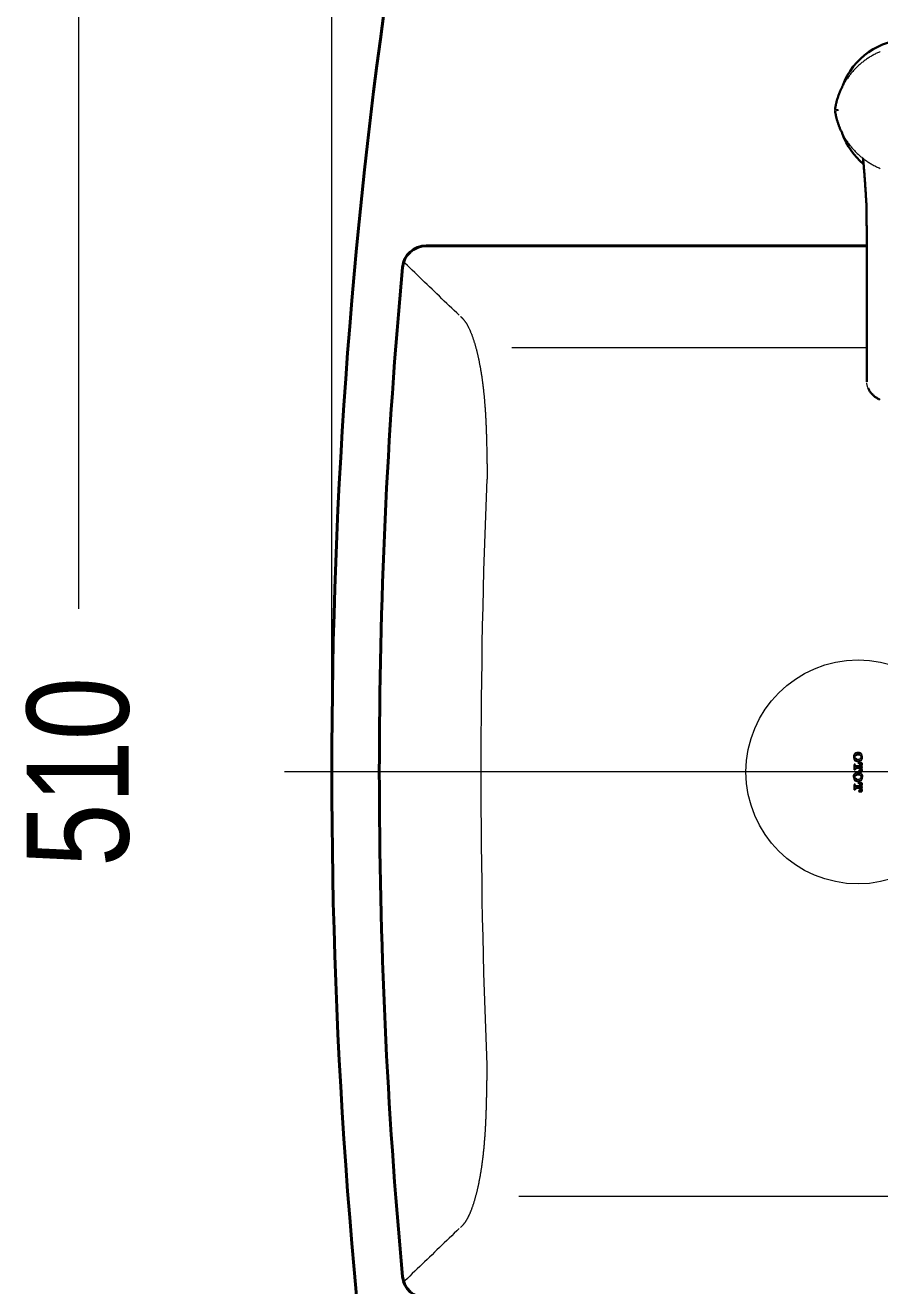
# Model space of a CAD drawing. Header units: millimetres. Extents: x 7371 to 278338, y -43753 to 35464.
# Drawn here: x 20103.6 to 20355.1, y 26813.7 to 27184.8 of the extents above; entities that cross this region are included whole.
import ezdxf

# ---------------------------------------------------------------- set-up
doc = ezdxf.new("R2010")
doc.units = ezdxf.units.MM
doc.header["$MEASUREMENT"] = 0
doc.linetypes.add('CENTER', pattern=[50.8, 31.75, -6.35, 6.35, -6.35])
for name, color, linetype, lineweight in [('BODY', 7, 'Continuous', 40), ('BODY2', 7, 'Continuous', 15), ('CENTER', 9, 'CENTER', 0), ('Dimensi', 252, 'Continuous', 9), ('FITTING', 7, 'Continuous', 13), ('FITTING2', 7, 'Continuous', 30)]:
    doc.layers.add(name, color=color, linetype=linetype, lineweight=lineweight)
doc.styles.add('arial', font='arial.ttf', dxfattribs={"width": 0.8})

# ---------------------------------------------------------------- blocks, each defined once
blk = doc.blocks.new('A$Cbe85e2cb')
for points in [[(0.24927, 0.11912), (0.24927, 0.11825)], [(0.24956, 0.11912), (0.24927, 0.11912)], [(0.24956, 0.11902), (0.24956, 0.11912)], [(0.24974, 0.12026), (0.24974, 0.12055)], [(0.25134, 0.12055), (0.24974, 0.12055)], [(0.25008, 0.12026), (0.24974, 0.12026)], [(0.25025, 0.11854), (0.25025, 0.12008)], [(0.25082, 0.11854), (0.25082, 0.12008)], [(0.251, 0.12026), (0.25134, 0.12026)], [(0.25134, 0.12026), (0.25134, 0.12055)], [(0.25152, 0.11902), (0.25152, 0.11912)], [(0.25152, 0.11912), (0.25181, 0.11912)], [(0.25181, 0.11912), (0.25181, 0.11825)], [(0.25299, 0.12057), (0.25264, 0.1204)], [(0.25284, 0.11989), (0.25277, 0.11933)], [(0.25277, 0.11933), (0.25284, 0.11891)], [(0.25348, 0.12065), (0.25299, 0.12057)], [(0.25419, 0.11942), (0.25412, 0.11989)], [(0.25412, 0.11891), (0.25419, 0.11942)], [(0.25515, 0.11912), (0.25515, 0.11825)], [(0.25544, 0.11912), (0.25515, 0.11912)], [(0.25544, 0.11902), (0.25544, 0.11912)], [(0.25562, 0.12026), (0.25562, 0.12055)], [(0.25722, 0.12055), (0.25562, 0.12055)], [(0.25596, 0.12026), (0.25562, 0.12026)], [(0.25614, 0.11854), (0.25614, 0.12008)], [(0.2567, 0.11854), (0.2567, 0.12008)], [(0.25688, 0.12026), (0.25722, 0.12026)], [(0.25722, 0.12026), (0.25722, 0.12055)], [(0.2574, 0.11902), (0.2574, 0.11912)], [(0.2574, 0.11912), (0.25769, 0.11912)], [(0.25769, 0.11912), (0.25769, 0.11825)], [(0.25887, 0.12056), (0.25853, 0.1204)], [(0.25873, 0.11989), (0.25865, 0.11936)], [(0.25865, 0.11936), (0.25873, 0.11891)], [(0.25936, 0.12065), (0.25887, 0.12056)], [(0.25974, 0.1206), (0.25936, 0.12065)], [(0.2602, 0.1204), (0.25974, 0.1206)], [(0.26007, 0.11944), (0.26, 0.11989)], [(0.26, 0.11891), (0.26007, 0.11944)], [(0.24927, 0.11825), (0.25181, 0.11825)], [(0.24984, 0.11825), (0.24927, 0.11825)], [(0.25025, 0.11854), (0.25004, 0.11854)], [(0.25063, 0.11825), (0.25045, 0.11825)], [(0.25082, 0.11854), (0.25104, 0.11854)], [(0.25181, 0.11825), (0.25124, 0.11825)], [(0.25264, 0.1184), (0.2531, 0.1182)], [(0.2531, 0.1182), (0.25348, 0.11815)], [(0.25515, 0.11825), (0.25769, 0.11825)], [(0.25572, 0.11825), (0.25515, 0.11825)], [(0.25614, 0.11854), (0.25592, 0.11854)], [(0.25651, 0.11825), (0.25633, 0.11825)], [(0.2567, 0.11854), (0.25692, 0.11854)], [(0.25769, 0.11825), (0.25712, 0.11825)], [(0.25853, 0.1184), (0.25898, 0.1182)], [(0.25898, 0.1182), (0.25936, 0.11815)], [(0.25936, 0.11815), (0.25986, 0.11824)], [(0.25986, 0.11824), (0.2602, 0.1184)]]:
    blk.add_lwpolyline(points)
for points in [[(0.25004, 0.11854, -0.414214), (0.24956, 0.11902)], [(0.25008, 0.12026, -0.414214), (0.25025, 0.12008)], [(0.25082, 0.12008, -0.414214), (0.251, 0.12026)], [(0.25152, 0.11902, -0.414214), (0.25104, 0.11854)], [(0.25264, 0.1184, -0.536567), (0.25264, 0.1204)], [(0.25284, 0.11989, -0.727923), (0.25412, 0.11989)], [(0.25412, 0.11891, -0.727923), (0.25284, 0.11891)], [(0.25348, 0.12065, -0.149074), (0.25432, 0.1204)], [(0.25432, 0.1204, -0.536567), (0.25432, 0.1184)], [(0.25592, 0.11854, -0.414214), (0.25544, 0.11902)], [(0.25596, 0.12026, -0.414214), (0.25614, 0.12008)], [(0.2567, 0.12008, -0.414214), (0.25688, 0.12026)], [(0.2574, 0.11902, -0.414214), (0.25692, 0.11854)], [(0.25853, 0.1184, -0.536567), (0.25853, 0.1204)], [(0.25873, 0.11989, -0.727923), (0.26, 0.11989)], [(0.26, 0.11891, -0.727923), (0.25873, 0.11891)], [(0.2602, 0.1204, -0.536567), (0.2602, 0.1184)], [(0.25432, 0.1184, -0.149074), (0.25348, 0.11815)]]:
    blk.add_lwpolyline(points, format="xyb")
at = {"layer": 'BODY'}
for points in [[(0.00849, 0.25572, -0.075788), (0.50151, 0.25572)], [(0.10636, 0.25357, -0.045928), (0.40364, 0.25357)], [(0.1, 0.2466, -0.387577), (0.10636, 0.25357)], [(0.40364, 0.25357, -0.387577), (0.41, 0.2466)]]:
    blk.add_lwpolyline(points, format="xyb", dxfattribs=at)
blk.add_lwpolyline([(0.41, 0.2466), (0.41, 0.11685)], dxfattribs=at)
at = {"layer": 'BODY2'}
for points in [[(0.12046, 0.23688), (0.11976, 0.23761), (0.11907, 0.23834), (0.11837, 0.23906), (0.11767, 0.23979), (0.11697, 0.24052), (0.11627, 0.24125), (0.11557, 0.24197), (0.11487, 0.2427), (0.11417, 0.24343), (0.11347, 0.24415), (0.11277, 0.24488), (0.11207, 0.2456), (0.11137, 0.24633), (0.11067, 0.24706), (0.10998, 0.24778), (0.10928, 0.24851), (0.10858, 0.24923), (0.10788, 0.24996), (0.10718, 0.25068), (0.10648, 0.25141), (0.10578, 0.25213), (0.10508, 0.25285), (0.10438, 0.25358)], [(0.38954, 0.23688), (0.39024, 0.23761), (0.39093, 0.23834), (0.39163, 0.23906), (0.39233, 0.23979), (0.39303, 0.24052), (0.39373, 0.24125), (0.39443, 0.24197), (0.39513, 0.2427), (0.39583, 0.24343), (0.39653, 0.24415), (0.39723, 0.24488), (0.39793, 0.2456), (0.39863, 0.24633), (0.39933, 0.24706), (0.40002, 0.24778), (0.40072, 0.24851), (0.40142, 0.24923), (0.40212, 0.24996), (0.40282, 0.25068), (0.40352, 0.25141), (0.40422, 0.25213), (0.40492, 0.25285), (0.40562, 0.25358)], [(0.12078, 0.23649), (0.12087, 0.2364), (0.12096, 0.23631), (0.12104, 0.23623), (0.12111, 0.23615), (0.12118, 0.23608), (0.12126, 0.23601), (0.12133, 0.23594), (0.1214, 0.23587), (0.12148, 0.2358), (0.12155, 0.23574), (0.12162, 0.23567), (0.12169, 0.23561), (0.12176, 0.23555), (0.12183, 0.23549), (0.1219, 0.23543), (0.12197, 0.23537), (0.12205, 0.23531), (0.12213, 0.23526), (0.1222, 0.2352), (0.12228, 0.23514), (0.12237, 0.23508), (0.12245, 0.23502), (0.12254, 0.23496), (0.12263, 0.2349), (0.12272, 0.23485), (0.12281, 0.23479), (0.12291, 0.23473), (0.123, 0.23467), (0.12311, 0.23461), (0.12321, 0.23455), (0.12332, 0.23449), (0.12343, 0.23443), (0.12354, 0.23436), (0.12365, 0.2343), (0.12377, 0.23424), (0.12389, 0.23418), (0.12402, 0.23412), (0.12414, 0.23406), (0.12427, 0.23399), (0.1244, 0.23393), (0.12454, 0.23387), (0.12467, 0.23381), (0.12481, 0.23375), (0.12495, 0.23368), (0.1251, 0.23362), (0.12524, 0.23356), (0.12539, 0.2335), (0.12554, 0.23344), (0.1257, 0.23338), (0.12585, 0.23332), (0.12601, 0.23325), (0.12617, 0.23319), (0.12633, 0.23313), (0.1265, 0.23307), (0.12666, 0.23301), (0.12683, 0.23295), (0.127, 0.23289), (0.12717, 0.23283), (0.12735, 0.23277), (0.12752, 0.23272), (0.1277, 0.23266), (0.12788, 0.2326), (0.12806, 0.23254), (0.12825, 0.23248), (0.12843, 0.23243), (0.12862, 0.23237), (0.12881, 0.23231), (0.129, 0.23226), (0.12919, 0.2322), (0.12938, 0.23214), (0.12958, 0.23209), (0.12977, 0.23204), (0.12997, 0.23198), (0.13017, 0.23193), (0.13037, 0.23187), (0.13058, 0.23182), (0.13078, 0.23177), (0.13099, 0.23172), (0.13119, 0.23166), (0.1314, 0.23161), (0.13161, 0.23156), (0.13182, 0.23151), (0.13204, 0.23146), (0.13225, 0.23141), (0.13247, 0.23136), (0.13268, 0.23131), (0.1329, 0.23126), (0.13312, 0.23122), (0.13334, 0.23117), (0.13356, 0.23112), (0.13378, 0.23108), (0.13401, 0.23103), (0.13423, 0.23099), (0.13446, 0.23094), (0.13469, 0.2309), (0.13492, 0.23085), (0.13515, 0.23081), (0.13538, 0.23076), (0.13561, 0.23072), (0.13584, 0.23068), (0.13608, 0.23064), (0.13631, 0.2306), (0.13655, 0.23056), (0.13679, 0.23052), (0.13703, 0.23048), (0.13727, 0.23044), (0.13751, 0.2304), (0.13775, 0.23036), (0.13799, 0.23032), (0.13824, 0.23028), (0.13848, 0.23025), (0.13873, 0.23021), (0.13898, 0.23018), (0.13923, 0.23014), (0.13948, 0.23011), (0.13973, 0.23007), (0.13998, 0.23004), (0.14023, 0.23), (0.14049, 0.22997), (0.14074, 0.22994), (0.141, 0.22991), (0.14125, 0.22988), (0.14151, 0.22984), (0.14177, 0.22981), (0.14203, 0.22978), (0.14229, 0.22975), (0.14255, 0.22973), (0.14281, 0.2297), (0.14308, 0.22967), (0.14334, 0.22964), (0.14361, 0.22961), (0.14387, 0.22959), (0.14414, 0.22956), (0.14441, 0.22954), (0.14468, 0.22951), (0.14495, 0.22949), (0.14522, 0.22946), (0.14549, 0.22944), (0.14577, 0.22941), (0.14604, 0.22939), (0.14631, 0.22937), (0.14659, 0.22935), (0.14687, 0.22933), (0.14714, 0.22931), (0.14742, 0.22928), (0.1477, 0.22926), (0.14798, 0.22924), (0.14826, 0.22923), (0.14855, 0.22921), (0.14883, 0.22919), (0.14911, 0.22917), (0.1494, 0.22915), (0.14968, 0.22914), (0.14997, 0.22912), (0.15026, 0.2291), (0.15055, 0.22909), (0.15084, 0.22907), (0.15113, 0.22906), (0.15142, 0.22904), (0.15171, 0.22903), (0.152, 0.22901), (0.1523, 0.229), (0.15259, 0.22899), (0.15289, 0.22897), (0.15319, 0.22896), (0.15348, 0.22895), (0.15378, 0.22894), (0.15408, 0.22892), (0.15438, 0.22891), (0.15468, 0.2289), (0.15498, 0.22889), (0.15528, 0.22888), (0.15559, 0.22887), (0.15589, 0.22886), (0.1562, 0.22885), (0.1565, 0.22884), (0.15681, 0.22883), (0.15711, 0.22882), (0.15742, 0.22882), (0.15773, 0.22881), (0.15804, 0.2288), (0.15835, 0.22879), (0.15866, 0.22878), (0.15897, 0.22878), (0.15928, 0.22877), (0.15959, 0.22876), (0.1599, 0.22876), (0.16022, 0.22875), (0.16053, 0.22874), (0.16084, 0.22874), (0.16116, 0.22873), (0.16147, 0.22873), (0.16179, 0.22872), (0.1621, 0.22872), (0.16242, 0.22871), (0.16273, 0.22871), (0.16305, 0.2287), (0.16337, 0.2287), (0.16368, 0.22869), (0.164, 0.22869), (0.16432, 0.22868), (0.16463, 0.22868), (0.16495, 0.22868), (0.16527, 0.22867), (0.16558, 0.22867), (0.1659, 0.22867), (0.16622, 0.22867), (0.16653, 0.22866), (0.16685, 0.22866), (0.16717, 0.22866), (0.16748, 0.22866), (0.1678, 0.22866), (0.16811, 0.22866), (0.16843, 0.22865), (0.16875, 0.22865)], [(0.38922, 0.23649), (0.38913, 0.2364), (0.38904, 0.23631), (0.38896, 0.23623), (0.38889, 0.23615), (0.38882, 0.23608), (0.38874, 0.23601), (0.38867, 0.23594), (0.3886, 0.23587), (0.38852, 0.2358), (0.38845, 0.23574), (0.38838, 0.23567), (0.38831, 0.23561), (0.38824, 0.23555), (0.38817, 0.23549), (0.3881, 0.23543), (0.38803, 0.23537), (0.38795, 0.23531), (0.38787, 0.23526), (0.3878, 0.2352), (0.38772, 0.23514), (0.38763, 0.23508), (0.38755, 0.23502), (0.38746, 0.23496), (0.38737, 0.2349), (0.38728, 0.23485), (0.38719, 0.23479), (0.38709, 0.23473), (0.387, 0.23467), (0.38689, 0.23461), (0.38679, 0.23455), (0.38668, 0.23449), (0.38657, 0.23443), (0.38646, 0.23436), (0.38635, 0.2343), (0.38623, 0.23424), (0.38611, 0.23418), (0.38598, 0.23412), (0.38586, 0.23406), (0.38573, 0.23399), (0.3856, 0.23393), (0.38546, 0.23387), (0.38533, 0.23381), (0.38519, 0.23375), (0.38505, 0.23368), (0.3849, 0.23362), (0.38476, 0.23356), (0.38461, 0.2335), (0.38446, 0.23344), (0.3843, 0.23338), (0.38415, 0.23332), (0.38399, 0.23325), (0.38383, 0.23319), (0.38367, 0.23313), (0.3835, 0.23307), (0.38334, 0.23301), (0.38317, 0.23295), (0.383, 0.23289), (0.38283, 0.23283), (0.38265, 0.23277), (0.38248, 0.23272), (0.3823, 0.23266), (0.38212, 0.2326), (0.38194, 0.23254), (0.38175, 0.23248), (0.38157, 0.23243), (0.38138, 0.23237), (0.38119, 0.23231), (0.381, 0.23226), (0.38081, 0.2322), (0.38062, 0.23214), (0.38042, 0.23209), (0.38023, 0.23204), (0.38003, 0.23198), (0.37983, 0.23193), (0.37963, 0.23187), (0.37942, 0.23182), (0.37922, 0.23177), (0.37901, 0.23172), (0.37881, 0.23166), (0.3786, 0.23161), (0.37839, 0.23156), (0.37818, 0.23151), (0.37796, 0.23146), (0.37775, 0.23141), (0.37753, 0.23136), (0.37732, 0.23131), (0.3771, 0.23126), (0.37688, 0.23122), (0.37666, 0.23117), (0.37644, 0.23112), (0.37622, 0.23108), (0.37599, 0.23103), (0.37577, 0.23099), (0.37554, 0.23094), (0.37531, 0.2309), (0.37508, 0.23085), (0.37485, 0.23081), (0.37462, 0.23076), (0.37439, 0.23072), (0.37416, 0.23068), (0.37392, 0.23064), (0.37369, 0.2306), (0.37345, 0.23056), (0.37321, 0.23052), (0.37297, 0.23048), (0.37273, 0.23044), (0.37249, 0.2304), (0.37225, 0.23036), (0.37201, 0.23032), (0.37176, 0.23028), (0.37152, 0.23025), (0.37127, 0.23021), (0.37102, 0.23018), (0.37077, 0.23014), (0.37052, 0.23011), (0.37027, 0.23007), (0.37002, 0.23004), (0.36977, 0.23), (0.36951, 0.22997), (0.36926, 0.22994), (0.369, 0.22991), (0.36875, 0.22988), (0.36849, 0.22984), (0.36823, 0.22981), (0.36797, 0.22978), (0.36771, 0.22975), (0.36745, 0.22973), (0.36719, 0.2297), (0.36692, 0.22967), (0.36666, 0.22964), (0.36639, 0.22961), (0.36613, 0.22959), (0.36586, 0.22956), (0.36559, 0.22954), (0.36532, 0.22951), (0.36505, 0.22949), (0.36478, 0.22946), (0.36451, 0.22944), (0.36423, 0.22941), (0.36396, 0.22939), (0.36369, 0.22937), (0.36341, 0.22935), (0.36313, 0.22933), (0.36286, 0.22931), (0.36258, 0.22928), (0.3623, 0.22926), (0.36202, 0.22924), (0.36174, 0.22923), (0.36145, 0.22921), (0.36117, 0.22919), (0.36089, 0.22917), (0.3606, 0.22915), (0.36032, 0.22914), (0.36003, 0.22912), (0.35974, 0.2291), (0.35945, 0.22909), (0.35916, 0.22907), (0.35887, 0.22906), (0.35858, 0.22904), (0.35829, 0.22903), (0.358, 0.22901), (0.3577, 0.229), (0.35741, 0.22899), (0.35711, 0.22897), (0.35681, 0.22896), (0.35652, 0.22895), (0.35622, 0.22894), (0.35592, 0.22892), (0.35562, 0.22891), (0.35532, 0.2289), (0.35502, 0.22889), (0.35472, 0.22888), (0.35441, 0.22887), (0.35411, 0.22886), (0.3538, 0.22885), (0.3535, 0.22884), (0.35319, 0.22883), (0.35289, 0.22882), (0.35258, 0.22882), (0.35227, 0.22881), (0.35196, 0.2288), (0.35165, 0.22879), (0.35134, 0.22878), (0.35103, 0.22878), (0.35072, 0.22877), (0.35041, 0.22876), (0.3501, 0.22876), (0.34978, 0.22875), (0.34947, 0.22874), (0.34916, 0.22874), (0.34884, 0.22873), (0.34853, 0.22873), (0.34821, 0.22872), (0.3479, 0.22872), (0.34758, 0.22871), (0.34727, 0.22871), (0.34695, 0.2287), (0.34663, 0.2287), (0.34632, 0.22869), (0.346, 0.22869), (0.34568, 0.22868), (0.34537, 0.22868), (0.34505, 0.22868), (0.34473, 0.22867), (0.34442, 0.22867), (0.3441, 0.22867), (0.34378, 0.22867), (0.34347, 0.22866), (0.34315, 0.22866), (0.34283, 0.22866), (0.34252, 0.22866), (0.3422, 0.22866), (0.34189, 0.22866), (0.34157, 0.22865), (0.34125, 0.22865)], [(0.13, 0.21927), (0.13, 0.0764)], [(0.38, 0.22141), (0.38, 0.11684)]]:
    blk.add_lwpolyline(points, dxfattribs=at)
blk.add_lwpolyline([(0.16875, 0.22865, -0.020245), (0.34125, 0.22865)], format="xyb", dxfattribs=at)
at = {"layer": 'CENTER'}
blk.add_lwpolyline([(0.255, 0), (0.255, 0.28836)], dxfattribs=at)
at = {"layer": 'Dimensi'}
for points in [[(0.503, 0.34904), (0.30309, 0.34904)], [(0.265, 0.2744), (0.63173, 0.2744)]]:
    blk.add_lwpolyline(points, dxfattribs=at)
at = {"layer": 'FITTING'}
for points in [[(0.44073, 0.12256), (0.44049, 0.12241), (0.44025, 0.12225), (0.44002, 0.12208), (0.43979, 0.12191), (0.43956, 0.12173), (0.43934, 0.12155), (0.43912, 0.12137), (0.4389, 0.12118), (0.43868, 0.12099), (0.43847, 0.1208), (0.43826, 0.12061), (0.43804, 0.12041), (0.43784, 0.12022), (0.43763, 0.12002), (0.43743, 0.11981), (0.43723, 0.11961), (0.43703, 0.1194), (0.43684, 0.11919), (0.43665, 0.11897), (0.43646, 0.11876), (0.43627, 0.11854), (0.43609, 0.11832), (0.43591, 0.11809), (0.43573, 0.11787), (0.43555, 0.11764), (0.43538, 0.11741), (0.43521, 0.11717), (0.43505, 0.11694), (0.43489, 0.1167), (0.43473, 0.11646), (0.43457, 0.11622), (0.43442, 0.11598), (0.43427, 0.11574), (0.43412, 0.11549), (0.43397, 0.11524), (0.43383, 0.11499), (0.4337, 0.11474), (0.43356, 0.11448), (0.43343, 0.11423), (0.4333, 0.11397), (0.43318, 0.11371), (0.43306, 0.11345), (0.43294, 0.11319), (0.43282, 0.11292)], [(0.44073, 0.12257), (0.44082, 0.12264), (0.44091, 0.1227), (0.441, 0.12276), (0.44109, 0.12282), (0.44118, 0.12289), (0.44128, 0.12295), (0.44137, 0.12301), (0.44146, 0.12307), (0.44155, 0.12313), (0.44164, 0.12319), (0.44174, 0.12324), (0.44183, 0.1233), (0.44192, 0.12336), (0.44202, 0.12341), (0.44211, 0.12347), (0.44221, 0.12352), (0.4423, 0.12358), (0.4424, 0.12363), (0.44249, 0.12369), (0.44259, 0.12374), (0.44269, 0.12379), (0.44278, 0.12384), (0.44288, 0.12389)], [(0.45722, 0.12384), (0.45731, 0.12379), (0.45741, 0.12373), (0.45751, 0.12368), (0.4576, 0.12363), (0.4577, 0.12358), (0.45779, 0.12352), (0.45789, 0.12347), (0.45798, 0.12341), (0.45808, 0.12336), (0.45817, 0.1233), (0.45826, 0.12325), (0.45836, 0.12319), (0.45845, 0.12313), (0.45854, 0.12308), (0.45864, 0.12302), (0.45873, 0.12296), (0.45882, 0.1229), (0.45891, 0.12284), (0.459, 0.12277), (0.45909, 0.12271), (0.45918, 0.12265), (0.45927, 0.12258), (0.45935, 0.12252)], [(0.46722, 0.11283), (0.4671, 0.11309), (0.46699, 0.11336), (0.46687, 0.11362), (0.46674, 0.11388), (0.46662, 0.11413), (0.46649, 0.11439), (0.46635, 0.11465), (0.46622, 0.1149), (0.46608, 0.11515), (0.46593, 0.1154), (0.46579, 0.11565), (0.46564, 0.11589), (0.46549, 0.11614), (0.46533, 0.11638), (0.46517, 0.11662), (0.46501, 0.11686), (0.46485, 0.11709), (0.46468, 0.11732), (0.46451, 0.11756), (0.46433, 0.11778), (0.46416, 0.11801), (0.46398, 0.11824), (0.4638, 0.11846), (0.46361, 0.11868), (0.46342, 0.11889), (0.46323, 0.11911), (0.46304, 0.11932), (0.46284, 0.11953), (0.46264, 0.11974), (0.46244, 0.11994), (0.46224, 0.12014), (0.46203, 0.12034), (0.46182, 0.12054), (0.46161, 0.12073), (0.4614, 0.12093), (0.46118, 0.12112), (0.46096, 0.1213), (0.46074, 0.12149), (0.46052, 0.12167), (0.46029, 0.12184), (0.46006, 0.12201), (0.45983, 0.12218), (0.45959, 0.12234), (0.45935, 0.1225)], [(0.36463, 0.11296), (0.3647, 0.1131), (0.36478, 0.11323), (0.36486, 0.11337), (0.36494, 0.1135), (0.36502, 0.11363), (0.3651, 0.11376), (0.36519, 0.11389), (0.36528, 0.11402), (0.36537, 0.11415), (0.36546, 0.11427), (0.36556, 0.1144), (0.36565, 0.11452), (0.36575, 0.11464), (0.36585, 0.11476), (0.36595, 0.11487), (0.36606, 0.11498), (0.36617, 0.1151), (0.36628, 0.1152), (0.36639, 0.11531), (0.3665, 0.11541), (0.36662, 0.11551), (0.36674, 0.11561), (0.36686, 0.1157), (0.36699, 0.11579), (0.36711, 0.11588), (0.36724, 0.11597), (0.36737, 0.11605), (0.3675, 0.11613), (0.36764, 0.11621), (0.36777, 0.11628), (0.36791, 0.11635), (0.36805, 0.1164)], [(0.36471, 0.11285), (0.36481, 0.11305), (0.36492, 0.11324), (0.36503, 0.11343), (0.36514, 0.11361), (0.36526, 0.1138), (0.36538, 0.11398), (0.3655, 0.11415), (0.36563, 0.11433), (0.36577, 0.1145), (0.3659, 0.11467), (0.36604, 0.11484), (0.36619, 0.115), (0.36634, 0.11515), (0.36649, 0.11531), (0.36665, 0.11545), (0.36681, 0.11559), (0.36698, 0.11573), (0.36715, 0.11586), (0.36732, 0.11599), (0.3675, 0.1161), (0.36768, 0.11621), (0.36787, 0.11632), (0.36806, 0.11641), (0.36825, 0.1165), (0.36844, 0.11658), (0.36864, 0.11664), (0.36885, 0.11669), (0.36905, 0.11673), (0.36926, 0.11676), (0.36947, 0.11678), (0.36968, 0.1168)], [(0.36471, 0.11285), (0.36481, 0.11305), (0.36492, 0.11324), (0.36503, 0.11343), (0.36514, 0.11361), (0.36526, 0.1138), (0.36538, 0.11398), (0.3655, 0.11415), (0.36563, 0.11433), (0.36577, 0.1145), (0.3659, 0.11467), (0.36604, 0.11484), (0.36619, 0.115), (0.36634, 0.11515), (0.36649, 0.11531), (0.36665, 0.11545), (0.36681, 0.11559), (0.36698, 0.11573), (0.36715, 0.11586), (0.36732, 0.11599), (0.3675, 0.1161), (0.36768, 0.11621), (0.36787, 0.11632), (0.36806, 0.11641), (0.36825, 0.1165), (0.36844, 0.11658), (0.36864, 0.11664), (0.36885, 0.11669), (0.36905, 0.11673), (0.36926, 0.11676), (0.36947, 0.11678), (0.36968, 0.1168)]]:
    blk.add_lwpolyline(points, dxfattribs=at)
for points in [[(0.44969, 0.12617, -0.077016), (0.45031, 0.12617)], [(0.44969, 0.12617, -0.107339), (0.45, 0.12511)], [(0.45, 0.12511, -0.108288), (0.45031, 0.12617)]]:
    blk.add_lwpolyline(points, format="xyb", dxfattribs=at)
blk.add_circle((0.255, 0.1194), 0.033, dxfattribs=at)
at = {"layer": 'FITTING2'}
for points in [[(0.43409, 0.1178, -0.131299), (0.44292, 0.12394)], [(0.45722, 0.12389, -0.695101), (0.45731, 0.08482)]]:
    blk.add_lwpolyline(points, format="xyb", dxfattribs=at)
for points in [[(0.44293, 0.12392), (0.44311, 0.12402), (0.4433, 0.12411), (0.44348, 0.1242), (0.44366, 0.12429), (0.44385, 0.12438), (0.44403, 0.12446), (0.44422, 0.12455), (0.44441, 0.12463), (0.44459, 0.12471), (0.44478, 0.12479), (0.44497, 0.12487), (0.44516, 0.12494), (0.44535, 0.12501), (0.44554, 0.12509), (0.44574, 0.12516), (0.44593, 0.12522), (0.44612, 0.12529), (0.44632, 0.12536), (0.44651, 0.12542), (0.44671, 0.12548), (0.4469, 0.12554), (0.4471, 0.12559), (0.4473, 0.12565), (0.44749, 0.1257), (0.44769, 0.12575), (0.44789, 0.1258), (0.44809, 0.12584), (0.44829, 0.12589), (0.44849, 0.12593), (0.44869, 0.12597), (0.44889, 0.12601), (0.44909, 0.12604), (0.44929, 0.12608), (0.44949, 0.12611), (0.4497, 0.12615)], [(0.4503, 0.12615), (0.45048, 0.12612), (0.45065, 0.1261), (0.45083, 0.12607), (0.451, 0.12604), (0.45118, 0.12601), (0.45135, 0.12597), (0.45153, 0.12594), (0.4517, 0.1259), (0.45187, 0.12586), (0.45205, 0.12582), (0.45222, 0.12578), (0.45239, 0.12573), (0.45256, 0.12569), (0.45273, 0.12564), (0.45291, 0.12559), (0.45308, 0.12554), (0.45325, 0.12549), (0.45342, 0.12544), (0.45358, 0.12539), (0.45375, 0.12533), (0.45392, 0.12528), (0.45409, 0.12522), (0.45426, 0.12516), (0.45442, 0.1251), (0.45459, 0.12504), (0.45476, 0.12497), (0.45492, 0.12491), (0.45509, 0.12484), (0.45525, 0.12478), (0.45541, 0.12471), (0.45558, 0.12464), (0.45574, 0.12457), (0.4559, 0.12449), (0.45606, 0.12442), (0.45622, 0.12434), (0.45638, 0.12427), (0.45654, 0.12419), (0.4567, 0.12411), (0.45686, 0.12403), (0.45702, 0.12395), (0.45717, 0.12386)], [(0.36463, 0.11296), (0.3647, 0.1131), (0.36478, 0.11323), (0.36486, 0.11337), (0.36494, 0.1135), (0.36502, 0.11363), (0.3651, 0.11376), (0.36519, 0.11389), (0.36528, 0.11402), (0.36537, 0.11415), (0.36546, 0.11427), (0.36556, 0.1144), (0.36565, 0.11452), (0.36575, 0.11464), (0.36585, 0.11476), (0.36595, 0.11487), (0.36606, 0.11498), (0.36617, 0.1151), (0.36628, 0.1152), (0.36639, 0.11531), (0.3665, 0.11541), (0.36662, 0.11551), (0.36674, 0.11561), (0.36686, 0.1157), (0.36699, 0.11579), (0.36711, 0.11588), (0.36724, 0.11597), (0.36737, 0.11605), (0.3675, 0.11613), (0.36764, 0.11621), (0.36777, 0.11628), (0.36791, 0.11635), (0.36805, 0.1164)], [(0.36992, 0.11684), (0.37018, 0.11684), (0.37045, 0.11684), (0.37072, 0.11684), (0.37099, 0.11684), (0.37126, 0.11684), (0.37153, 0.11684), (0.37181, 0.11684), (0.37208, 0.11684), (0.37236, 0.11684), (0.37264, 0.11684), (0.37293, 0.11684), (0.37321, 0.11684), (0.3735, 0.11684), (0.37379, 0.11684), (0.37408, 0.11684), (0.37437, 0.11684), (0.37466, 0.11684), (0.37495, 0.11684), (0.37525, 0.11684), (0.37555, 0.11684), (0.37584, 0.11684), (0.37614, 0.11684), (0.37644, 0.11684), (0.37675, 0.11684), (0.37705, 0.11684), (0.37735, 0.11684), (0.37766, 0.11684), (0.37797, 0.11684), (0.37828, 0.11684), (0.37859, 0.11684), (0.3789, 0.11684), (0.37921, 0.11684), (0.37952, 0.11684), (0.37984, 0.11684), (0.38015, 0.11684), (0.38047, 0.11684), (0.38079, 0.11684), (0.38111, 0.11684), (0.38143, 0.11684), (0.38175, 0.11684), (0.38207, 0.11684), (0.38239, 0.11684), (0.38272, 0.11684), (0.38304, 0.11684), (0.38337, 0.11684), (0.38369, 0.11684), (0.38402, 0.11684), (0.38435, 0.11684), (0.38468, 0.11684), (0.38501, 0.11684), (0.38534, 0.11684), (0.38567, 0.11684), (0.386, 0.11684), (0.38634, 0.11684), (0.38667, 0.11684), (0.38701, 0.11684), (0.38734, 0.11684), (0.38768, 0.11684), (0.38801, 0.11684), (0.38835, 0.11684), (0.38869, 0.11684), (0.38903, 0.11684), (0.38937, 0.11684), (0.38971, 0.11684), (0.39005, 0.11684), (0.39039, 0.11684), (0.39073, 0.11684), (0.39107, 0.11684), (0.39141, 0.11684), (0.39175, 0.11684), (0.3921, 0.11684), (0.39244, 0.11684), (0.39278, 0.11684), (0.39313, 0.11684), (0.39347, 0.11684), (0.39381, 0.11684), (0.39416, 0.11684), (0.3945, 0.11684), (0.39485, 0.11684), (0.39519, 0.11684), (0.39554, 0.11684), (0.39588, 0.11684), (0.39623, 0.11684), (0.39658, 0.11684), (0.39692, 0.11684), (0.39727, 0.11684), (0.39761, 0.11684), (0.39796, 0.11684), (0.39831, 0.11684), (0.39865, 0.11684), (0.399, 0.11684), (0.39934, 0.11684), (0.39969, 0.11684), (0.40004, 0.11684), (0.40038, 0.11684), (0.40073, 0.11684), (0.40107, 0.11684), (0.40142, 0.11684), (0.40176, 0.11684), (0.40211, 0.11684), (0.40245, 0.11684), (0.4028, 0.11684), (0.40314, 0.11684), (0.40348, 0.11684), (0.40383, 0.11683), (0.40417, 0.11683), (0.40451, 0.11683), (0.40485, 0.11683), (0.4052, 0.11683), (0.40554, 0.11683), (0.40588, 0.11683), (0.40622, 0.11683), (0.40656, 0.11683), (0.4069, 0.11683), (0.40724, 0.11683), (0.40757, 0.11683), (0.40791, 0.11683), (0.40825, 0.11683), (0.40859, 0.11683), (0.40892, 0.11683), (0.40926, 0.11683), (0.40959, 0.11683), (0.40992, 0.11683), (0.41026, 0.11683), (0.41059, 0.11683), (0.41092, 0.11683), (0.41125, 0.11683), (0.41158, 0.11683), (0.41191, 0.11683), (0.41224, 0.11683), (0.41256, 0.11683), (0.41289, 0.11683), (0.41321, 0.11683), (0.41354, 0.11683), (0.41386, 0.11683), (0.41418, 0.11684), (0.4145, 0.11684), (0.41482, 0.11684), (0.41514, 0.11684), (0.41546, 0.11684), (0.41578, 0.11684), (0.41609, 0.11685), (0.41641, 0.11685), (0.41672, 0.11685), (0.41703, 0.11685), (0.41734, 0.11686), (0.41765, 0.11686), (0.41796, 0.11686), (0.41827, 0.11686), (0.41858, 0.11687), (0.41888, 0.11687), (0.41918, 0.11687), (0.41949, 0.11687), (0.41979, 0.11688), (0.42008, 0.11688), (0.42038, 0.11688), (0.42068, 0.11689), (0.42097, 0.11689), (0.42127, 0.11689), (0.42156, 0.1169), (0.42185, 0.1169)], [(0.36992, 0.11684), (0.37018, 0.11684), (0.37045, 0.11684), (0.37072, 0.11684), (0.37099, 0.11684), (0.37126, 0.11684), (0.37153, 0.11684), (0.37181, 0.11684), (0.37208, 0.11684), (0.37236, 0.11684), (0.37264, 0.11684), (0.37293, 0.11684), (0.37321, 0.11684), (0.3735, 0.11684), (0.37379, 0.11684), (0.37408, 0.11684), (0.37437, 0.11684), (0.37466, 0.11684), (0.37495, 0.11684), (0.37525, 0.11684), (0.37555, 0.11684), (0.37584, 0.11684), (0.37614, 0.11684), (0.37644, 0.11684), (0.37675, 0.11684), (0.37705, 0.11684), (0.37735, 0.11684), (0.37766, 0.11684), (0.37797, 0.11684), (0.37828, 0.11684), (0.37859, 0.11684), (0.3789, 0.11684), (0.37921, 0.11684), (0.37952, 0.11684), (0.37984, 0.11684), (0.38015, 0.11684), (0.38047, 0.11684), (0.38079, 0.11684), (0.38111, 0.11684), (0.38143, 0.11684), (0.38175, 0.11684), (0.38207, 0.11684), (0.38239, 0.11684), (0.38272, 0.11684), (0.38304, 0.11684), (0.38337, 0.11684), (0.38369, 0.11684), (0.38402, 0.11684), (0.38435, 0.11684), (0.38468, 0.11684), (0.38501, 0.11684), (0.38534, 0.11684), (0.38567, 0.11684), (0.386, 0.11684), (0.38634, 0.11684), (0.38667, 0.11684), (0.38701, 0.11684), (0.38734, 0.11684), (0.38768, 0.11684), (0.38801, 0.11684), (0.38835, 0.11684), (0.38869, 0.11684), (0.38903, 0.11684), (0.38937, 0.11684), (0.38971, 0.11684), (0.39005, 0.11684), (0.39039, 0.11684), (0.39073, 0.11684), (0.39107, 0.11684), (0.39141, 0.11684), (0.39175, 0.11684), (0.3921, 0.11684), (0.39244, 0.11684), (0.39278, 0.11684), (0.39313, 0.11684), (0.39347, 0.11684), (0.39381, 0.11684), (0.39416, 0.11684), (0.3945, 0.11684), (0.39485, 0.11684), (0.39519, 0.11684), (0.39554, 0.11684), (0.39588, 0.11684), (0.39623, 0.11684), (0.39658, 0.11684), (0.39692, 0.11684), (0.39727, 0.11684), (0.39761, 0.11684), (0.39796, 0.11684), (0.39831, 0.11684), (0.39865, 0.11684), (0.399, 0.11684), (0.39934, 0.11684), (0.39969, 0.11684), (0.40004, 0.11684), (0.40038, 0.11684), (0.40073, 0.11684), (0.40107, 0.11684), (0.40142, 0.11684), (0.40176, 0.11684), (0.40211, 0.11684), (0.40245, 0.11684), (0.4028, 0.11684), (0.40314, 0.11684), (0.40348, 0.11684), (0.40383, 0.11683), (0.40417, 0.11683), (0.40451, 0.11683), (0.40485, 0.11683), (0.4052, 0.11683), (0.40554, 0.11683), (0.40588, 0.11683), (0.40622, 0.11683), (0.40656, 0.11683), (0.4069, 0.11683), (0.40724, 0.11683), (0.40757, 0.11683), (0.40791, 0.11683), (0.40825, 0.11683), (0.40859, 0.11683), (0.40892, 0.11683), (0.40926, 0.11683), (0.40959, 0.11683), (0.40992, 0.11683), (0.41026, 0.11683), (0.41059, 0.11683), (0.41092, 0.11683), (0.41125, 0.11683), (0.41158, 0.11683), (0.41191, 0.11683), (0.41224, 0.11683), (0.41256, 0.11683), (0.41289, 0.11683), (0.41321, 0.11683), (0.41354, 0.11683), (0.41386, 0.11683), (0.41418, 0.11684), (0.4145, 0.11684), (0.41482, 0.11684), (0.41514, 0.11684), (0.41546, 0.11684), (0.41578, 0.11684), (0.41609, 0.11685), (0.41641, 0.11685), (0.41672, 0.11685), (0.41703, 0.11685), (0.41734, 0.11686), (0.41765, 0.11686), (0.41796, 0.11686), (0.41827, 0.11686), (0.41858, 0.11687), (0.41888, 0.11687), (0.41918, 0.11687), (0.41949, 0.11687), (0.41979, 0.11688), (0.42008, 0.11688), (0.42038, 0.11688), (0.42068, 0.11689), (0.42097, 0.11689), (0.42127, 0.11689), (0.42156, 0.1169), (0.42185, 0.1169)], [(0.42178, 0.1169), (0.42214, 0.11692), (0.42251, 0.11694), (0.42288, 0.11696), (0.42324, 0.11698), (0.4236, 0.117), (0.42396, 0.11703), (0.42432, 0.11705), (0.42467, 0.11707), (0.42502, 0.11709), (0.42537, 0.11711), (0.42571, 0.11714), (0.42605, 0.11716), (0.42639, 0.11718), (0.42672, 0.1172), (0.42705, 0.11722), (0.42738, 0.11725), (0.4277, 0.11727), (0.42802, 0.11729), (0.42834, 0.11731), (0.42866, 0.11733), (0.42897, 0.11736), (0.42928, 0.11738), (0.42958, 0.1174), (0.42989, 0.11742), (0.43019, 0.11744), (0.43048, 0.11747), (0.43077, 0.11749), (0.43106, 0.11751), (0.43134, 0.11753), (0.43162, 0.11755), (0.4319, 0.11758), (0.43217, 0.1176), (0.43244, 0.11762), (0.43271, 0.11764), (0.43297, 0.11766), (0.43323, 0.11769), (0.43349, 0.11771), (0.43374, 0.11773), (0.43399, 0.11775), (0.43423, 0.11777), (0.43447, 0.1178), (0.4347, 0.11782), (0.43493, 0.11784), (0.43515, 0.11786), (0.43537, 0.11788), (0.43558, 0.1179), (0.4358, 0.11793)], [(0.42178, 0.1169), (0.42214, 0.11692), (0.42251, 0.11694), (0.42288, 0.11696), (0.42324, 0.11698), (0.4236, 0.117), (0.42396, 0.11703), (0.42432, 0.11705), (0.42467, 0.11707), (0.42502, 0.11709), (0.42537, 0.11711), (0.42571, 0.11714), (0.42605, 0.11716), (0.42639, 0.11718), (0.42672, 0.1172), (0.42705, 0.11722), (0.42738, 0.11725), (0.4277, 0.11727), (0.42802, 0.11729), (0.42834, 0.11731), (0.42866, 0.11733), (0.42897, 0.11736), (0.42928, 0.11738), (0.42958, 0.1174), (0.42989, 0.11742), (0.43019, 0.11744), (0.43048, 0.11747), (0.43077, 0.11749), (0.43106, 0.11751), (0.43134, 0.11753), (0.43162, 0.11755), (0.4319, 0.11758), (0.43217, 0.1176), (0.43244, 0.11762), (0.43271, 0.11764), (0.43297, 0.11766), (0.43323, 0.11769), (0.43349, 0.11771), (0.43374, 0.11773), (0.43399, 0.11775), (0.43423, 0.11777), (0.43447, 0.1178), (0.4347, 0.11782), (0.43493, 0.11784), (0.43515, 0.11786), (0.43537, 0.11788), (0.43558, 0.1179), (0.4358, 0.11793)]]:
    blk.add_lwpolyline(points, dxfattribs=at)
at = {"layer": 'Dimensi', "insert": (0.255, 0.34904), "char_height": 0.03, "attachment_point": 5, "style": 'arial'}
blk.add_mtext('\\A1;510', dxfattribs=at)

msp = doc.modelspace()

# ---------------------------------------------------------------- block references
at = {"xscale": 999.2999589644505, "yscale": 999.2999589644505, "zscale": 999.2999589644505, "rotation": 90}
msp.add_blockref('A$Cbe85e2cb', (20468.01, 26710.14), dxfattribs=at)

doc.saveas('drawing.dxf')
